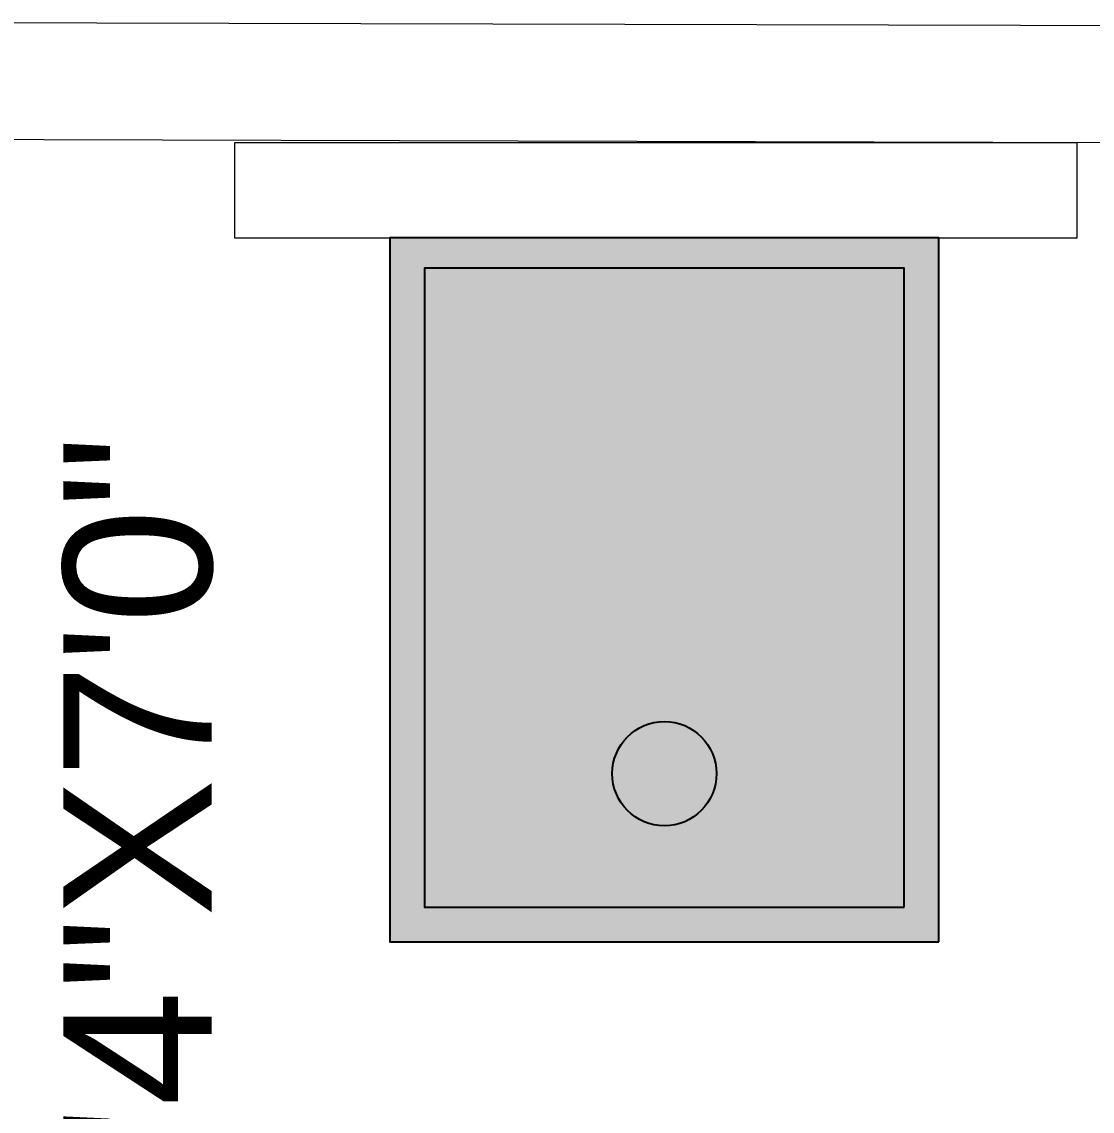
# Model space of a CAD drawing. Header units: inches. Extents: x -41599880 to -41577026, y -18110 to -4738.
# Drawn here: x -41582693 to -41581753, y -11694 to -10737 of the extents above; entities that cross this region are included whole.
import ezdxf

# ---------------------------------------------------------------- set-up
doc = ezdxf.new("R2010")
doc.units = ezdxf.units.IN
doc.header["$MEASUREMENT"] = 0
for name, color, linetype in [('PDF_Geometry', 40, 'Continuous'), ('PDF_Solid Fills', 9, 'Continuous'), ('PDF_Text', 7, 'Continuous')]:
    doc.layers.add(name, color=color, linetype=linetype)
doc.styles.add('PDF Arial', font='arial.ttf')

msp = doc.modelspace()

# ---------------------------------------------------------------- linework, layer by layer
at = {"layer": 'PDF_Geometry', "color": 6, "lineweight": 18}
for points in [[(-41581584.68, -10741.22), (-41583090.35, -10737.43)], [(-41581736.38, -10843.62), (-41583090.35, -10839.83)]]:
    msp.add_lwpolyline(points, dxfattribs=at)
at = {"layer": 'PDF_Geometry', "color": 7, "lineweight": 18}
msp.add_lwpolyline([(-41581766.72, -10843.62), (-41582506.28, -10843.62), (-41582506.28, -10927.06), (-41581766.72, -10927.06)], close=True, dxfattribs=at)
at = {"layer": 'PDF_Geometry', "color": 13, "lineweight": 25}
for points in [[(-41581888.09, -11545.25), (-41581888.09, -10927.06), (-41582369.75, -10927.06), (-41582369.75, -11545.25)], [(-41581918.43, -11514.91), (-41581918.43, -10953.6), (-41582339.41, -10953.6), (-41582339.41, -11514.91)]]:
    msp.add_lwpolyline(points, close=True, dxfattribs=at)
at = {"layer": 'PDF_Geometry', "color": 35, "lineweight": 25}
msp.add_circle((-41582128.92, -11397.55), 45.76, dxfattribs=at)
at = {"layer": 'PDF_Solid Fills'}
for points in [[(-41582369.75, -11545.25), (-41581888.09, -10927.06), (-41581888.09, -11545.25)], [(-41582369.75, -11545.25), (-41582369.75, -10927.06), (-41581888.09, -10927.06)]]:
    msp.add_solid(points, dxfattribs=at)

# ---------------------------------------------------------------- texts
at = {"layer": 'PDF_Text', "insert": (-41582524.41, -11825.27), "char_height": 130.315, "attachment_point": 7, "rotation": 90, "style": 'PDF Arial'}
msp.add_mtext('4\'4"X7\'0"', dxfattribs=at)

doc.saveas('drawing.dxf')
